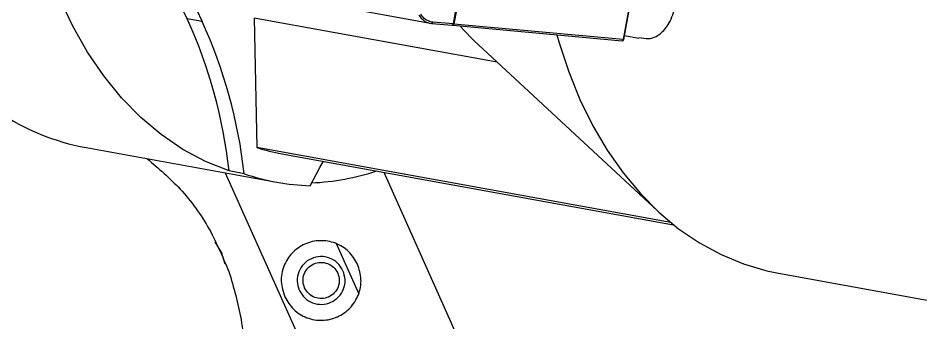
# Model space of a CAD drawing. Header units: inches. Extents: x 0 to 34.2, y 0 to 22.
# Drawn here: x 7.1683 to 7.4153, y 11.0533 to 11.1368 of the extents above; entities that cross this region are included whole.
import ezdxf

# ---------------------------------------------------------------- set-up
doc = ezdxf.new("R2010")
doc.units = ezdxf.units.IN
doc.header["$MEASUREMENT"] = 0

msp = doc.modelspace()

# ---------------------------------------------------------------- linework, layer by layer
at = {"color": 7, "linetype": 'Continuous', "lineweight": 25}
for p, q in [((7.357256758584044, 11.2599316151601), (7.333832095811485, 11.13091647039606)), ((7.333958446452105, 11.13089352951461), (7.357383109224475, 11.25990867427857)), ((7.214521232490082, 11.13655781936589), (7.192623660849723, 11.18328649027158)), ((7.207827114400652, 11.15888293851245), (7.218639290640557, 11.13581012324362)), ((7.254444143365905, 11.14018195356431), (7.281030123805994, 11.13535486425308)), ((7.288264177940817, 11.13949759527992), (7.287473695362997, 11.13514388375796)), ((7.288028268388557, 11.13941282493953), (7.287256529983599, 11.13516235000164)), ((7.218639290640557, 11.13581012324362), (7.214521232490082, 11.13655781936589)), ((7.23285132637937, 11.13678923841145), (7.233572418705905, 11.10131997895075)), ((7.299355407826479, 11.12471441042337), (7.23285132637937, 11.13678923841145)), ((7.281722983836665, 11.13564853993222), (7.281375510272911, 11.13569523166448)), ((7.281395885451913, 11.13530571506124), (7.281413734743251, 11.13530331479321)), ((7.281413734743251, 11.13530331479321), (7.2869472808902, 11.13481712486263)), ((7.287256529983599, 11.13516235000164), (7.281722983836665, 11.13564853993222)), ((7.286929431599035, 11.13481952513057), (7.287157271009449, 11.13479912085423)), ((7.286947285877493, 11.13481712442452), (7.287173820898963, 11.13479683690866)), ((7.287173816333092, 11.13479683732497), (7.333532216781768, 11.13056942396307)), ((7.287473695362997, 11.13514388375796), (7.287256529983599, 11.13516235000164)), ((7.333832095811485, 11.13091647039606), (7.287473695362997, 11.13514388375796)), ((7.29293980043103, 11.13068025655118), (7.343193113562259, 11.08394991364306)), ((7.333832095811485, 11.13091647039606), (7.333958446452105, 11.13089352951461)), ((7.334157773594947, 11.13199135621315), (7.338044265939536, 11.13128570438672)), ((7.186848066607687, 11.101299119955), (7.239010136515477, 11.09182830240621)), ((7.346863457049993, 11.08075026697477), (7.233572418705905, 11.10131997895075)), ((7.240427121653036, 11.09963257879802), (7.347573068846182, 11.08017860163123)), ((7.224942908271065, 11.09438242175683), (7.257327137335804, 11.02204595854157)), ((7.230095094746622, 11.09415104229517), (7.225977036596148, 11.09489873841745)), ((7.268311380660541, 11.09456976725679), (7.411012286415228, 10.77581958798771)), ((7.222111208264625, 11.07554399663049), (7.22396997468845, 11.07229084560478)), ((7.255393733033974, 11.0748942168518), (7.261427082015965, 11.06141756048835)), ((7.224944447820727, 11.06937719020459), (7.22396997468845, 11.07229084560478)), ((7.376278741535621, 11.06690509833035), (7.955267129462752, 10.96178094595984))]:
    msp.add_line(p, q, dxfattribs=at)
at = {"color": 7, "linetype": 'Continuous', "lineweight": 25, "flags": 128}
for points in [[(7.225977036596148, 11.09489873841745), (7.219554583649306, 11.09750122808064), (7.213367298717468, 11.10082991108447), (7.207454564442799, 11.10486360005269), (7.201854015927553, 11.109576620181), (7.1966013011827, 11.11493897265905), (7.191729854224682, 11.12091652561586), (7.18727068226543, 11.12747123137241), (7.183252168347862, 11.13456136861837), (7.179699890685919, 11.14214180797268), (7.176636459856689, 11.15016429923545), (7.174081374881369, 11.15857777850577), (7.17205089911268, 11.16732869320762), (7.170557956717658, 11.17636134295703), (7.169612050412768, 11.18561823410053), (7.169219200979634, 11.19504044566726), (7.169381908941391, 11.20456800440657), (7.17009913864641, 11.21414026652326)], [(7.289123336256774, 11.13461906098896), (7.292160115412412, 11.13142061288545), (7.29293980043103, 11.13068025655118)], [(7.315659174381832, 11.13219926316214), (7.316277703213296, 11.13000895556699), (7.318888969590865, 11.12204495216435), (7.321963832311879, 11.11445579477977), (7.32548424685881, 11.10728601960655), (7.329429554039717, 11.1005777017363), (7.333776601222836, 11.09437020824578), (7.33849987820741, 11.08869996717501), (7.343571666925159, 11.08360025375326), (7.348962204103768, 11.07910099512674), (7.354639855927437, 11.07522859473421), (7.360571303677526, 11.07200577736085), (7.366721739260324, 11.06945145578049), (7.373055069474001, 11.06758061976799), (7.376278741535621, 11.06690509833035)], [(7.248172691087953, 11.09086877959023), (7.250847825881658, 11.09585023794069), (7.251824152088107, 11.09756327449249)]]:
    msp.add_lwpolyline(points, dxfattribs=at)
at = {"color": 7, "linetype": 'Continuous', "lineweight": 25}
for centre, radius, start, end in [((7.281949976015586, 11.13990057378887), 0.00462814683000162, 209.7378534808032, 263.1239466891603), ((7.091859870416491, 11.08042259701696), 0.1348961561124409, 6.160457727995119, 24.59091148576832), ((7.095977928566982, 11.07967490089459), 0.1348961561124999, 6.160457727995119, 24.59091148576832), ((7.281380945405051, 11.13564381077398), 0.0003420711235507176, 275.5005509065662, 0.7921435759406475), ((7.286914491551984, 11.13515762084331), 0.0003420711235537123, 275.5005509065662, 0.7921435753152145), ((7.287133890509019, 11.13513442110585), 0.0003399365831413136, 276.7450038063113, 1.595121265875991), ((7.333492290957508, 11.13090700774395), 0.0003399365831418253, 276.7450038061056, 1.595121265875991), ((7.333568232632428, 11.13096437877148), 0.0003965935478554082, 264.7896197632969, 349.7091841625865), ((7.198401879759091, 11.16369792972779), 0.06345945208863775, 235.9317223644844, 259.5098741787329), ((7.250663968772636, 11.15598416905319), 0.05727385758995771, 252.6373906744543, 259.7039099424743), ((7.249958629458321, 11.15212891017653), 0.06128615810532177, 251.0882595761288, 268.3301087490619), ((7.245484299447246, 11.1590257132803), 0.06744986868837917, 272.6262788789848, 288.0931523072654)]:
    msp.add_arc(centre, radius, start, end, dxfattribs=at)
for points, knots in [([(7.338075882143098, 11.1314952052606), (7.33897456386398, 11.13132121249293), (7.34119534181769, 11.13089125014543), (7.344080719241032, 11.1323087527896), (7.34663926509008, 11.13534679702038), (7.348281872747685, 11.14033376567597), (7.348677973514532, 11.14546123431395), (7.348428869451431, 11.14874330434992), (7.348366471385359, 11.14956542992867)], [0, 0, 0, 0, 0.1172538373249802, 0.2897519008400641, 0.4751155956634955, 0.6862774260973427, 0.9214156462782735, 1, 1, 1, 1]), ([(7.203622170083928, 11.09825352621517), (7.206710162976688, 11.09559930058517), (7.213244212100728, 11.0899830827843), (7.221022473857821, 11.07918390465256), (7.224492205761688, 11.07078492912247), (7.226227071713629, 11.06658544135738)], [0, 0, 0, 0, 0.3094148591447896, 0.6547074295723948, 1, 1, 1, 1])]:
    msp.add_open_spline(points, degree=3, knots=knots, dxfattribs=at)
for points in [[(7.281375510272911, 11.13569523166448), (7.280804794962927, 11.13587118158525), (7.279663364342586, 11.13622308142662), (7.278842230397974, 11.13729618068842), (7.27843166342548, 11.13783273031937)], [(7.261125216863163, 11.06937127857944), (7.260392321284095, 11.07060713103146), (7.258926530125942, 11.07307883593558), (7.255141196772938, 11.07536177232251), (7.250859670733224, 11.07610272010879), (7.246598467313254, 11.07512830072689), (7.243033377749666, 11.0725989758913), (7.240734216255612, 11.06891192757665), (7.239915701105288, 11.0645678994818), (7.240782977068901, 11.06182824599), (7.2412166150507, 11.0604584192441)], [(7.257143496500707, 11.06758870671234), (7.256703759153257, 11.06833021818358), (7.255824284458372, 11.06981324112608), (7.253553084446432, 11.07118300295825), (7.25098416882281, 11.07162757162998), (7.248427446770575, 11.0710429200009), (7.246288393032682, 11.06952532509952), (7.244908896136175, 11.06731309611068), (7.244417787046014, 11.06470667925379), (7.244938152624113, 11.06306288715867), (7.245198335413343, 11.0622409911112)], [(7.2412166150507, 11.0604584192441), (7.241949510629768, 11.05922256679208), (7.243415301787921, 11.05675086188796), (7.247200635141096, 11.05446792550103), (7.251482161180639, 11.05372697771475), (7.255743364600608, 11.05470139709665), (7.259308454164196, 11.05723072193224), (7.261607615658234, 11.06091777024689), (7.262426130808574, 11.06526179834174), (7.261558854844961, 11.06800145183354), (7.261125216863163, 11.06937127857944)], [(7.246646233726726, 11.06288919906283), (7.246449125553237, 11.06351184758372), (7.246054909206274, 11.0647571446254), (7.246426961547368, 11.06673170285037), (7.247472034953791, 11.06840763390252), (7.249092530209766, 11.06955732700953), (7.25102944085523, 11.07000024491041), (7.252975589055077, 11.06966345046209), (7.254696195124693, 11.0686257521044), (7.255362463832926, 11.06750224987531), (7.255695598187136, 11.06694049876071)], [(7.226227071713629, 11.06658544135738), (7.227465586049752, 11.06220748317088), (7.229942614722561, 11.05345156679779), (7.230318779052322, 11.03971858274041), (7.228197633253585, 11.02621001226542), (7.223431186875266, 11.01336573027484), (7.216264107022787, 11.00170057066072), (7.206955344471691, 10.99165712949722), (7.195867038838933, 10.9836228931295), (7.183424147204241, 10.9779062120886), (7.170105074972802, 10.9747268553546), (7.156421898678227, 10.9742070839569), (7.14289929482423, 10.97636647175218), (7.130061338586612, 10.98112355721209), (7.11838490933946, 10.98828983874229), (7.108380220955383, 10.99761115550073), (7.100202243103218, 11.00865004262638), (7.096748597848166, 11.01706871693001), (7.095021775220461, 11.02127805408177)], [(7.245198335413343, 11.0622409911112), (7.245638072760605, 11.06149947963996), (7.246517547455491, 11.06001645669746), (7.24878874746743, 11.05864669486529), (7.251357663091037, 11.05820212619356), (7.253914385143287, 11.05878677782264), (7.256053438881353, 11.06030437272402), (7.257432935777673, 11.06251660171286), (7.257924044867832, 11.06512301856975), (7.257403679289749, 11.06676681066487), (7.257143496500707, 11.06758870671234)], [(7.255695598187136, 11.06694049876071), (7.255892706360609, 11.06631785023982), (7.256286922707573, 11.06507255319814), (7.255914870366478, 11.06309799497317), (7.254869796960244, 11.06142206392103), (7.253249301704097, 11.06027237081401), (7.251312391058632, 11.05982945291314), (7.249366242858771, 11.06016624736145), (7.247645636789153, 11.06120394571914), (7.246979368080937, 11.06232744794823), (7.246646233726726, 11.06288919906283)]]:
    msp.add_open_spline(points, degree=3, dxfattribs=at)

doc.saveas('drawing.dxf')
